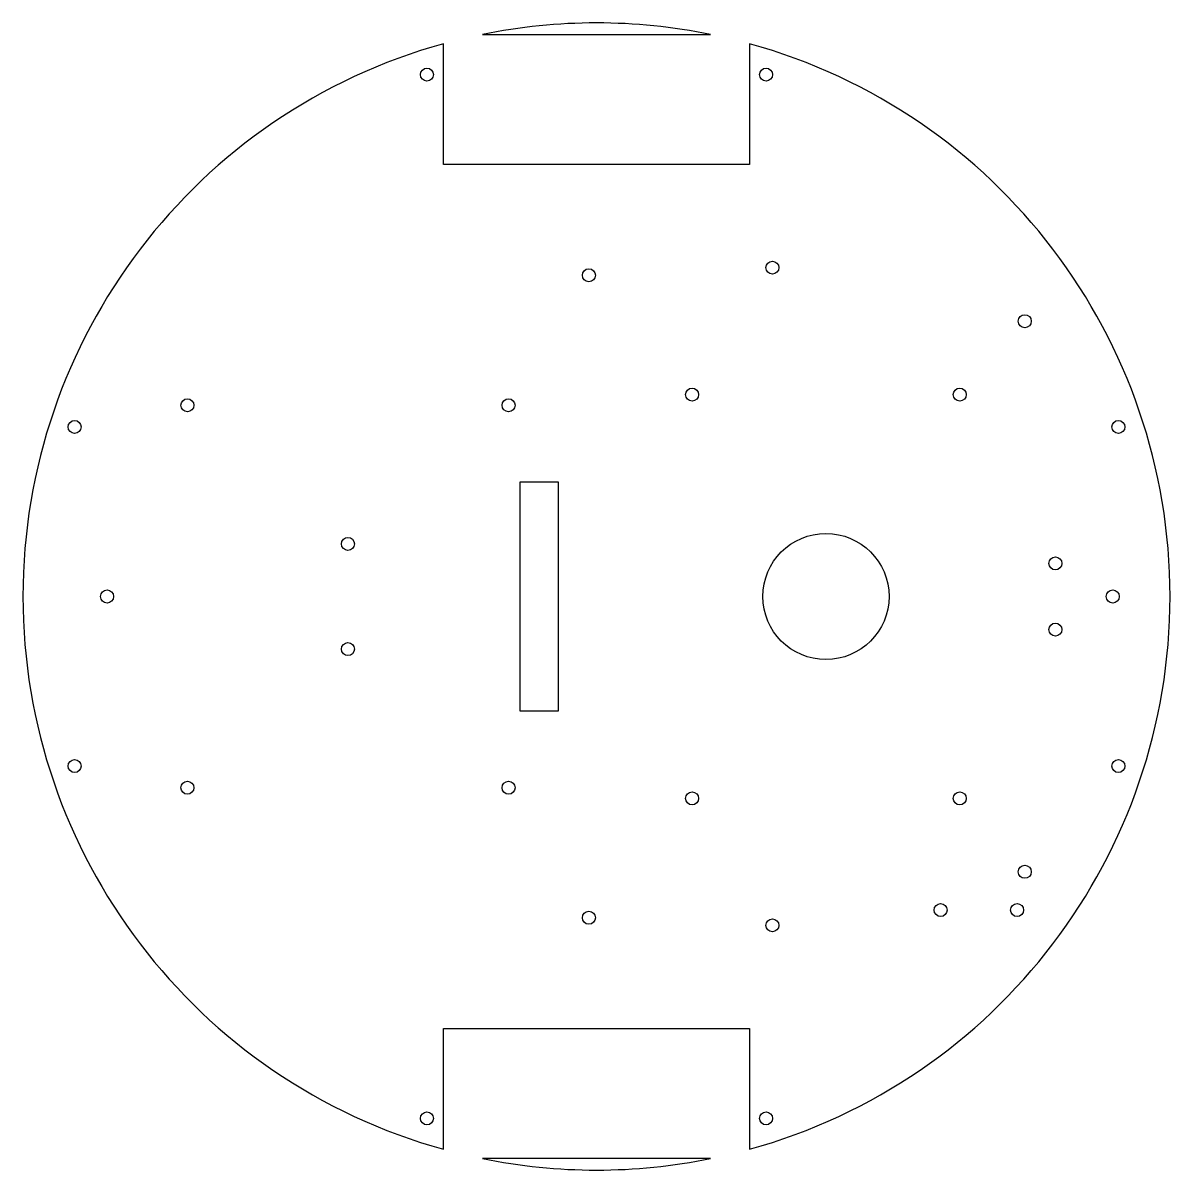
# Model space of a CAD drawing. Header units: millimetres. Extents: x -150 to 150, y -150 to 150.
import ezdxf

# ---------------------------------------------------------------- set-up
doc = ezdxf.new("R2010")
doc.units = ezdxf.units.MM

msp = doc.modelspace()

# ---------------------------------------------------------------- linework, layer by layer
for p, q in [((-29.85, 147, 41), (29.85, 147, 41)), ((-40, 113, 41), (-40, 144.57, 41)), ((40, 144.57, 41), (40, 113, 41)), ((40, 113, 41), (-40, 113, 41)), ((-20, -30, 41), (-20, 30, 41)), ((-20, 30, 41), (-10, 30, 41)), ((-10, 30, 41), (-10, -30, 41)), ((-10, -30, 41), (-20, -30, 41)), ((-40, -144.57, 41), (-40, -113, 41)), ((-40, -113, 41), (40, -113, 41)), ((40, -113, 41), (40, -144.57, 41)), ((29.85, -147, 41), (-29.85, -147, 41))]:
    msp.add_line(p, q)
for centre, radius in [((-44.34, 136.48, 41), 1.7), ((44.34, 136.48, 41), 1.7), ((46, 86, 41), 1.7), ((-2, 84, 41), 1.7), ((112, 72, 41), 1.7), ((25, 52.8, 41), 1.7), ((95, 52.8, 41), 1.7), ((-107, 50, 41), 1.7), ((-23, 50, 41), 1.7), ((-136.48, 44.34, 41), 1.7), ((136.48, 44.34, 41), 1.7), ((-65, 13.75, 41), 1.7), ((60, 0, 41), 16.5), ((120, 8.66, 41), 1.7), ((-128, 0, 41), 1.7), ((135, 0, 41), 1.7), ((120, -8.66, 41), 1.7), ((-65, -13.75, 41), 1.7), ((-136.48, -44.34, 41), 1.7), ((136.48, -44.34, 41), 1.7), ((-107, -50, 41), 1.7), ((-23, -50, 41), 1.7), ((25, -52.8, 41), 1.7), ((95, -52.8, 41), 1.7), ((112, -72, 41), 1.7), ((90, -82, 41), 1.7), ((110, -82, 41), 1.7), ((-2, -84, 41), 1.7), ((46, -86, 41), 1.7), ((-44.34, -136.48, 41), 1.7), ((44.34, -136.48, 41), 1.7)]:
    msp.add_circle(centre, radius)
for start, end in [(78.5217, 101.4783), (105.466, 254.534), (-74.534, 74.534), (258.5217, 281.4783)]:
    msp.add_arc((0, 0, 41), 150, start, end)

doc.saveas('drawing.dxf')
